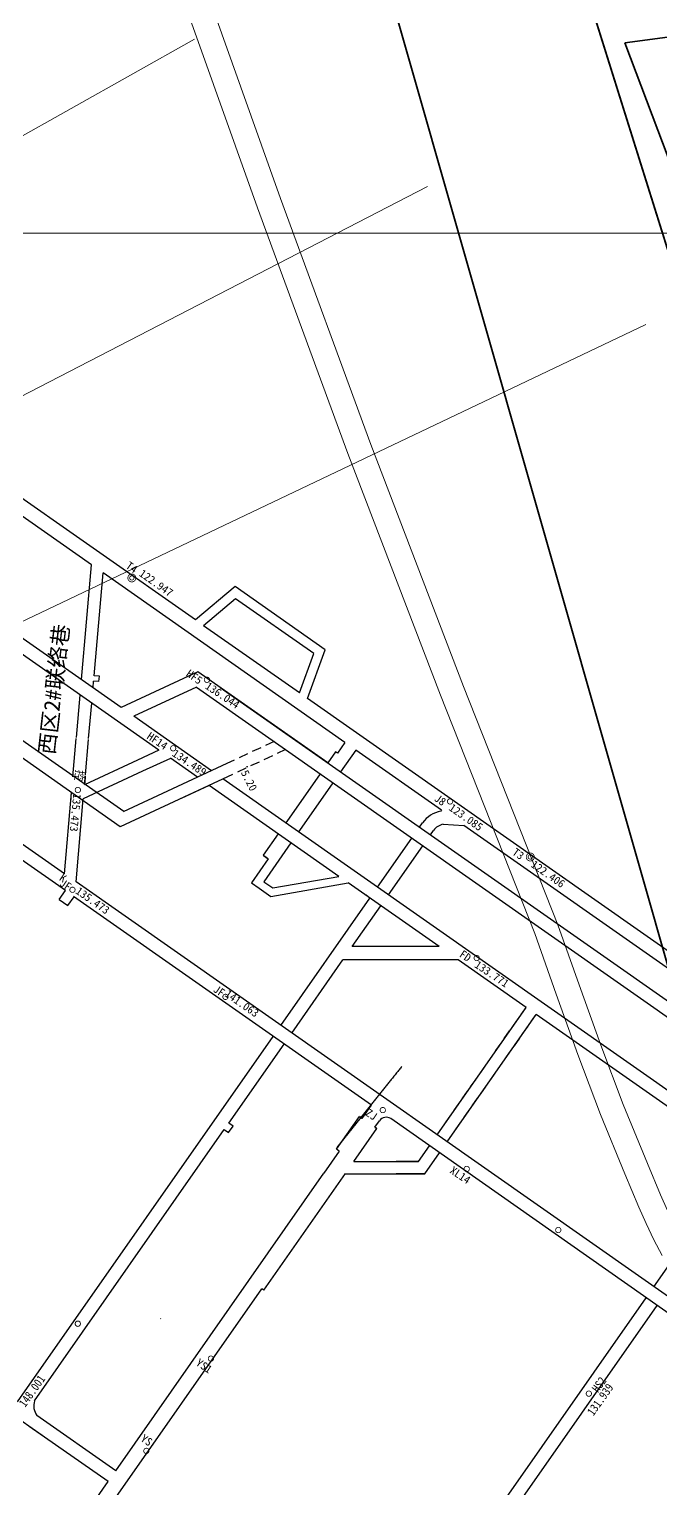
# Model space of a CAD drawing. Header units: inches. Extents: x 36473197 to 36486087, y 3899343 to 3911260.
# Drawn here: x 36482522 to 36482759, y 3904529 to 3905076 of the extents above; entities that cross this region are included whole.
import ezdxf

# ---------------------------------------------------------------- set-up
doc = ezdxf.new("R2010")
doc.units = ezdxf.units.IN
doc.header["$MEASUREMENT"] = 0
doc.linetypes.add('虚线', pattern=[0.0045, 0.00175, -0.001, 0.00175])
doc.layers.get('0').update_dxf_attribs({"lineweight": 0})
doc.layers.get('Defpoints').update_dxf_attribs({"lineweight": 0})
for name, color, linetype, lineweight in [('4煤底板等值线', 7, 'Continuous', 0), ('公路', 7, 'Continuous', 0), ('四盘区辅运巷', 7, 'Continuous', 0), ('导线点', 7, 'Continuous', 0), ('居民地', 7, 'Continuous', 0), ('巷道', 7, 'Continuous', 0), ('巷道掘进尺', 7, 'Continuous', 0), ('巷道注记', 7, 'Continuous', 0), ('经纬网', 7, 'Continuous', 0), ('西区开拓设计', 7, 'Continuous', 0)]:
    doc.layers.add(name, color=color, linetype=linetype, lineweight=lineweight)
doc.layers.add('保护煤柱', color=7, linetype='Continuous', lineweight=0, true_color=0xff0042)
doc.layers.add('巷道1', color=7, linetype='Continuous', lineweight=0, true_color=0x2d2d2d)
doc.styles.add('仿宋', font='simfang.ttf')
doc.styles.add('宋体', font='SIMSUN.TTC')
doc.styles.add('黑体', font='simhei.ttf')
doc.dimstyles.get("Standard").update_dxf_attribs({"dimtxt": 30, "dimasz": 20, "dimexe": 0.18, "dimexo": 0.0625, "dimgap": 0.09, "dimtad": 1, "dimdec": 0, "dimzin": 0, "dimdsep": 46, "dimtxsty": '仿宋', "dimcen": 0.09, "dimclrd": 150, "dimclre": 150, "dimadec": 0, "dimazin": 0, "dimtfac": 1, "dimtdec": 0, "dimtofl": 0, "dimtmove": 0, "dimatfit": 3, "dimfxl": 1, "dimtolj": 1, "dimtzin": 0, "dimlwd": 0, "dimarcsym": 0})

# ---------------------------------------------------------------- blocks, each defined once
blk = doc.blocks.new('临时经纬仪导线点_1')
at = {"color": 7, "const_width": 0.3}
blk.add_lwpolyline([(1, 0), (0.97, 0.26), (0.87, 0.5), (0.71, 0.71), (0.5, 0.87), (0.26, 0.97), (0, 1), (-0.26, 0.97), (-0.5, 0.87), (-0.71, 0.71), (-0.87, 0.5), (-0.97, 0.26), (-1, 0), (-0.97, -0.26), (-0.87, -0.5), (-0.71, -0.71), (-0.5, -0.87), (-0.26, -0.97), (0, -1), (0.26, -0.97), (0.5, -0.87), (0.71, -0.71), (0.87, -0.5), (0.97, -0.26), (1, 0)], dxfattribs=at)
blk = doc.blocks.new('永久经纬仪导线点')
at = {"color": 7, "const_width": 0.3}
for points in [[(1.5, 0), (1.45, 0.39), (1.3, 0.75), (1.06, 1.06), (0.75, 1.3), (0.39, 1.45), (0, 1.5), (-0.39, 1.45), (-0.75, 1.3), (-1.06, 1.06), (-1.3, 0.75), (-1.45, 0.39), (-1.5, 0), (-1.45, -0.39), (-1.3, -0.75), (-1.06, -1.06), (-0.75, -1.3), (-0.39, -1.45), (0, -1.5), (0.39, -1.45), (0.75, -1.3), (1.06, -1.06), (1.3, -0.75), (1.45, -0.39), (1.5, 0)], [(0.8, 0), (0.77, 0.21), (0.69, 0.4), (0.57, 0.57), (0.4, 0.69), (0.21, 0.77), (0, 0.8), (-0.21, 0.77), (-0.4, 0.69), (-0.57, 0.57), (-0.69, 0.4), (-0.77, 0.21), (-0.8, 0), (-0.77, -0.21), (-0.69, -0.4), (-0.57, -0.57), (-0.4, -0.69), (-0.21, -0.77), (0, -0.8), (0.21, -0.77), (0.4, -0.69), (0.57, -0.57), (0.69, -0.4), (0.77, -0.21), (0.8, 0)]]:
    blk.add_lwpolyline(points, dxfattribs=at)
blk = doc.blocks.new('lr_block_656')
at = {"color": 7, "const_width": 0.3}
blk.add_lwpolyline([(1, 0), (0.97, 0.26), (0.87, 0.5), (0.71, 0.71), (0.5, 0.87), (0.26, 0.97), (0, 1), (-0.26, 0.97), (-0.5, 0.87), (-0.71, 0.71), (-0.87, 0.5), (-0.97, 0.26), (-1, 0), (-0.97, -0.26), (-0.87, -0.5), (-0.71, -0.71), (-0.5, -0.87), (-0.26, -0.97), (0, -1), (0.26, -0.97), (0.5, -0.87), (0.71, -0.71), (0.87, -0.5), (0.97, -0.26), (1, 0)], dxfattribs=at)
blk = doc.blocks.new('lr_block_650')
at = {"color": 7, "const_width": 0.3}
blk.add_lwpolyline([(1, 0), (0.97, 0.26), (0.87, 0.5), (0.71, 0.71), (0.5, 0.87), (0.26, 0.97), (0, 1), (-0.26, 0.97), (-0.5, 0.87), (-0.71, 0.71), (-0.87, 0.5), (-0.97, 0.26), (-1, 0), (-0.97, -0.26), (-0.87, -0.5), (-0.71, -0.71), (-0.5, -0.87), (-0.26, -0.97), (0, -1), (0.26, -0.97), (0.5, -0.87), (0.71, -0.71), (0.87, -0.5), (0.97, -0.26), (1, 0)], dxfattribs=at)
blk = doc.blocks.new('lr_block_649')
at = {"color": 7, "const_width": 0.3}
blk.add_lwpolyline([(1, 0), (0.97, 0.26), (0.87, 0.5), (0.71, 0.71), (0.5, 0.87), (0.26, 0.97), (0, 1), (-0.26, 0.97), (-0.5, 0.87), (-0.71, 0.71), (-0.87, 0.5), (-0.97, 0.26), (-1, 0), (-0.97, -0.26), (-0.87, -0.5), (-0.71, -0.71), (-0.5, -0.87), (-0.26, -0.97), (0, -1), (0.26, -0.97), (0.5, -0.87), (0.71, -0.71), (0.87, -0.5), (0.97, -0.26), (1, 0)], dxfattribs=at)
blk = doc.blocks.new('lr_block_655')
at = {"color": 7, "const_width": 0.3}
blk.add_lwpolyline([(1, 0), (0.97, 0.26), (0.87, 0.5), (0.71, 0.71), (0.5, 0.87), (0.26, 0.97), (0, 1), (-0.26, 0.97), (-0.5, 0.87), (-0.71, 0.71), (-0.87, 0.5), (-0.97, 0.26), (-1, 0), (-0.97, -0.26), (-0.87, -0.5), (-0.71, -0.71), (-0.5, -0.87), (-0.26, -0.97), (0, -1), (0.26, -0.97), (0.5, -0.87), (0.71, -0.71), (0.87, -0.5), (0.97, -0.26), (1, 0)], dxfattribs=at)
blk = doc.blocks.new('临时经纬仪导线点')
at = {"color": 0, "const_width": 0.3}
blk.add_lwpolyline([(1, 0), (0.97, 0.26), (0.87, 0.5), (0.71, 0.71), (0.5, 0.87), (0.26, 0.97), (0, 1), (-0.26, 0.97), (-0.5, 0.87), (-0.71, 0.71), (-0.87, 0.5), (-0.97, 0.26), (-1, 0), (-0.97, -0.26), (-0.87, -0.5), (-0.71, -0.71), (-0.5, -0.87), (-0.26, -0.97), (0, -1), (0.26, -0.97), (0.5, -0.87), (0.71, -0.71), (0.87, -0.5), (0.97, -0.26), (1, 0)], dxfattribs=at)
blk = doc.blocks.new('lr_block_121')
at = {"color": 30, "true_color": 0xff8000, "const_width": 0.6}
blk.add_lwpolyline([(1.97, 0), (1.88, 0.06), (1.56, 0.29), (1.23, 0.52), (0.9, 0.75), (0.57, 0.98), (0.25, 1.2), (0, 1.38)], dxfattribs=at)
blk = doc.blocks.new('lr_block_134')
at = {"color": 30, "true_color": 0xff8000, "const_width": 0.6}
blk.add_lwpolyline([(0, 0.75), (0.16, 0.63), (0.49, 0.4), (0.82, 0.17), (1.06, 0)], dxfattribs=at)
blk = doc.blocks.new('lr_block_135')
at = {"color": 30, "true_color": 0xff8000, "const_width": 0.6}
blk.add_lwpolyline([(0, 0.52), (0.16, 0.4), (0.49, 0.17), (0.74, 0)], dxfattribs=at)
blk = doc.blocks.new('lr_block_137')
at = {"color": 30, "true_color": 0xff8000, "const_width": 0.6}
blk.add_lwpolyline([(0.31, 3.49), (0.27, 3.09), (0.24, 2.69), (0.2, 2.29), (0.17, 1.89), (0.13, 1.49), (0.1, 1.1), (0.06, 0.7), (0.03, 0.3), (0, 0)], dxfattribs=at)
blk = doc.blocks.new('*D204')
at = {"layer": 'Defpoints', "color": 0, "transparency": 16777216}
for p in [(36476925.52, 3911082.36), (36486060.15, 3904950.04), (36485936.09, 3904772.87)]:
    blk.add_point(p, dxfattribs=at)
at = {"layer": '四盘区辅运巷', "color": 150, "lineweight": -2, "transparency": 16777216}
for p, q in [((36476925.55, 3911082.41), (36477049.68, 3911259.68)), ((36485936.12, 3904772.92), (36486060.25, 3904950.19))]:
    blk.add_line(p, q, dxfattribs=at)
at = {"layer": '四盘区辅运巷', "color": 150, "lineweight": 0, "transparency": 16777216}
blk.add_line((36477065.96, 3911248.06), (36486043.76, 3904961.51), dxfattribs=at)
at = {"layer": '四盘区辅运巷', "color": 150, "transparency": 16777216}
for points in [[(36477067.87, 3911250.79), (36477064.05, 3911245.33), (36477049.58, 3911259.53)], [(36486045.68, 3904964.24), (36486041.85, 3904958.78), (36486060.15, 3904950.04)]]:
    blk.add_solid(points, dxfattribs=at)
at = {"layer": '四盘区辅运巷', "color": 0, "transparency": 16777216, "insert": (36481563.62, 3908117.29), "char_height": 30, "attachment_point": 5, "rotation": 324.9991, "style": '仿宋'}
blk.add_mtext('\\A1;1100', dxfattribs=at)
blk = doc.blocks.new('*D205')
at = {"layer": 'Defpoints', "color": 0, "transparency": 16777216}
for p in [(36485936.09, 3904772.87), (36482207.75, 3899448.44), (36482358.83, 3899342.66)]:
    blk.add_point(p, dxfattribs=at)
at = {"layer": '四盘区辅运巷', "color": 150, "lineweight": -2, "transparency": 16777216}
for p, q in [((36485936.14, 3904772.84), (36486087.31, 3904666.98)), ((36482207.81, 3899448.41), (36482358.98, 3899342.55))]:
    blk.add_line(p, q, dxfattribs=at)
at = {"layer": '四盘区辅运巷', "color": 150, "lineweight": 0, "transparency": 16777216}
blk.add_line((36486075.69, 3904650.7), (36482370.3, 3899359.04), dxfattribs=at)
at = {"layer": '四盘区辅运巷', "color": 150, "transparency": 16777216}
for points in [[(36486072.96, 3904652.61), (36486078.42, 3904648.79), (36486087.16, 3904667.08)], [(36482367.57, 3899360.95), (36482373.03, 3899357.13), (36482358.83, 3899342.66)]]:
    blk.add_solid(points, dxfattribs=at)
at = {"layer": '四盘区辅运巷', "color": 0, "transparency": 16777216, "insert": (36484210.49, 3902013.62), "char_height": 30, "attachment_point": 5, "rotation": 54.9991, "style": '仿宋'}
blk.add_mtext('\\A1;650', dxfattribs=at)

msp = doc.modelspace()

# ---------------------------------------------------------------- linework, layer by layer
at = {"layer": '4煤底板等值线', "color": 7, "linetype": 'Continuous', "lineweight": 0, "flags": 128}
for points in [[(36482584.29, 3905072.71), (36482306.56, 3904916.82)], [(36482671.7, 3905017.47), (36482387.98, 3904871.06)], [(36482753.57, 3904965.73), (36482486.93, 3904838.97)]]:
    msp.add_lwpolyline(points, dxfattribs=at)
at = {"layer": '保护煤柱', "color": 1, "linetype": 'Continuous', "lineweight": 30, "true_color": 0xff0000}
msp.add_line((36482571.44, 3904593.14, -0.2), (36482571.6, 3904593.03, -0.2), dxfattribs=at)
msp.add_line((36482571.44, 3904593.14, -0.2), (36482571.6, 3904593.03, -0.2), dxfattribs=at)
at = {"layer": '保护煤柱', "color": 1, "linetype": 'Continuous', "lineweight": 30, "true_color": 0xff0000, "flags": 128}
msp.add_lwpolyline([(36482662.07, 3904687.66), (36482661.82, 3904687.35), (36482661.57, 3904687.04), (36482661.32, 3904686.73), (36482661.07, 3904686.41), (36482660.82, 3904686.1), (36482660.57, 3904685.79), (36482660.32, 3904685.48), (36482660.07, 3904685.17), (36482659.82, 3904684.85), (36482659.57, 3904684.54), (36482659.32, 3904684.23), (36482659.07, 3904683.92), (36482658.82, 3904683.61), (36482658.57, 3904683.29), (36482658.32, 3904682.98), (36482658.06, 3904682.67), (36482657.81, 3904682.36), (36482657.56, 3904682.05), (36482657.31, 3904681.73), (36482657.06, 3904681.42), (36482656.81, 3904681.11), (36482656.56, 3904680.8), (36482656.31, 3904680.49), (36482656.06, 3904680.17), (36482655.81, 3904679.86), (36482655.56, 3904679.55), (36482655.31, 3904679.24), (36482655.06, 3904678.93), (36482654.81, 3904678.61), (36482654.56, 3904678.3), (36482654.31, 3904677.99), (36482654.06, 3904677.68), (36482653.81, 3904677.36), (36482653.56, 3904677.05), (36482653.31, 3904676.74), (36482653.06, 3904676.43), (36482652.81, 3904676.12), (36482652.56, 3904675.8), (36482652.31, 3904675.49), (36482652.06, 3904675.18), (36482651.81, 3904674.87), (36482651.56, 3904674.56), (36482651.31, 3904674.24), (36482651.06, 3904673.93), (36482650.81, 3904673.62), (36482650.56, 3904673.31), (36482650.31, 3904673), (36482650.06, 3904672.68), (36482649.81, 3904672.37), (36482649.56, 3904672.06), (36482649.31, 3904671.75), (36482649.06, 3904671.44), (36482648.81, 3904671.12), (36482648.56, 3904670.81), (36482648.31, 3904670.5), (36482648.06, 3904670.19), (36482647.81, 3904669.88), (36482647.56, 3904669.56), (36482647.31, 3904669.25), (36482647.06, 3904668.94), (36482646.8, 3904668.63), (36482646.55, 3904668.31), (36482646.3, 3904668), (36482646.05, 3904667.69), (36482645.8, 3904667.38), (36482645.55, 3904667.07), (36482645.3, 3904666.75), (36482645.05, 3904666.44), (36482644.8, 3904666.13), (36482644.55, 3904665.82), (36482644.3, 3904665.51), (36482644.05, 3904665.19), (36482643.8, 3904664.88), (36482643.55, 3904664.57), (36482643.3, 3904664.26), (36482643.05, 3904663.95), (36482642.8, 3904663.63), (36482642.55, 3904663.32), (36482642.3, 3904663.01), (36482642.05, 3904662.7), (36482641.8, 3904662.39), (36482641.55, 3904662.07), (36482641.3, 3904661.76), (36482641.05, 3904661.45), (36482640.8, 3904661.14), (36482640.55, 3904660.83), (36482640.3, 3904660.51), (36482640.05, 3904660.2), (36482639.8, 3904659.89), (36482639.55, 3904659.58), (36482639.3, 3904659.26), (36482639.05, 3904658.95), (36482638.8, 3904658.64), (36482638.55, 3904658.33), (36482638.3, 3904658.02), (36482638.05, 3904657.7), (36482637.8, 3904657.39), (36482637.67, 3904657.24)], dxfattribs=at)
at = {"layer": '公路', "linetype": 'Continuous', "lineweight": 9, "flags": 128}
for points in [[(36482574.86, 3905102.12), (36482607.91, 3905009.5), (36482641.73, 3904917.44), (36482676.5, 3904826.82), (36482711.88, 3904737.44), (36482719.96, 3904714.77), (36482728.07, 3904692.08), (36482736.59, 3904669.65), (36482745.7, 3904647.42), (36482750.91, 3904634.91), (36482753.67, 3904628.72), (36482756.59, 3904622.67), (36482759.71, 3904616.78)], [(36482583.47, 3905105.7), (36482616.54, 3905012.96), (36482650.38, 3904920.78), (36482685.17, 3904830.09), (36482720.58, 3904740.7), (36482728.59, 3904718.17), (36482736.63, 3904695.61), (36482745.1, 3904673.34), (36482754.18, 3904651.28), (36482759.08, 3904639.47), (36482761.68, 3904633.63)]]:
    msp.add_lwpolyline(points, dxfattribs=at)
at = {"layer": '导线点', "linetype": 'Continuous'}
msp.add_circle((36482540.47, 3904591.19, -0.2), 1, dxfattribs=at)
at = {"layer": '居民地', "color": 254, "linetype": 'Continuous', "lineweight": 35, "true_color": 0xd7d7d7, "flags": 128}
for points in [[(36482631.03, 3905182.82), (36482699.2, 3905193.39), (36482747.71, 3905038.72), (36482884.03, 3904604.11), (36482799.38, 3904593.97), (36482799.38, 3904593.97), (36482631.22, 3905182.36), (36482631.03, 3905182.82), (36482699.2, 3905193.39), (36482884.03, 3904604.11), (36482884.03, 3904604.11), (36482799.38, 3904593.97)], [(36482745.75, 3905071.41), (36482761.65, 3905073.47), (36482891.93, 3904894.44), (36482958.56, 3904722.43), (36482889.04, 3904622.23), (36482821.4, 3904871.27), (36482745.75, 3905071.41)]]:
    msp.add_lwpolyline(points, dxfattribs=at)
at = {"layer": '巷道', "color": 30, "linetype": 'Continuous', "lineweight": 30, "true_color": 0xff8000}
msp.add_line((36482633.31, 3904843.8, -0.2), (36482599.48, 3904867.49, -0.2), dxfattribs=at)
at = {"layer": '巷道1', "color": 30, "linetype": 'Continuous', "lineweight": 30, "true_color": 0xff8000}
for p, q in [((36482584.6, 3904855, -0.2), (36482284.68, 3905065, -0.2)), ((36482556.71, 3904822.19, -0.2), (36482321.49, 3904986.89, -0.2)), ((36482545.6, 3904875.71, -0.2), (36482485.87, 3904917.54, -0.2)), ((36482541.84, 3904832.66, -0.2), (36482545.6, 3904875.71, -0.2)), ((36482546.58, 3904834.06, -0.2), (36482549.95, 3904872.67, -0.2)), ((36482640.71, 3904809.12, -0.2), (36482549.95, 3904872.67, -0.2)), ((36482570.86, 3904806.18, -0.2), (36482485.59, 3904865.88, -0.2)), ((36482599.48, 3904867.49, -0.2), (36482584.6, 3904855, -0.2)), ((36482633.31, 3904843.8, -0.2), (36482599.48, 3904867.49, -0.2)), ((36482557.72, 3904783.15), (36482446.36, 3904861.12)), ((36482599.68, 3904862.96, -0.2), (36482587.65, 3904852.86, -0.2)), ((36482628.98, 3904842.44, -0.2), (36482599.68, 3904862.96, -0.2)), ((36482623.61, 3904827.68, -0.2), (36482587.65, 3904852.86, -0.2)), ((36482626.66, 3904825.55, -0.2), (36482633.31, 3904843.8, -0.2)), ((36482623.61, 3904827.68, -0.2), (36482628.98, 3904842.44, -0.2)), ((36482548.57, 3904833.89, -0.2), (36482546.58, 3904834.06, -0.2)), ((36482548.39, 3904831.9, -0.2), (36482548.57, 3904833.89, -0.2)), ((36482585.46, 3904835.6, -0.2), (36482556.71, 3904822.19, -0.2)), ((36482634.24, 3904801.44, -0.2), (36482585.46, 3904835.6, -0.2)), ((36482546.19, 3904829.62, -0.2), (36482546.4, 3904832.07, -0.2)), ((36482548.39, 3904831.9, -0.2), (36482546.4, 3904832.07, -0.2)), ((36482584.95, 3904829.85, -0.2), (36482561.44, 3904818.88, -0.2)), ((36482584.95, 3904829.85, -0.2), (36483210.7, 3904391.7, -0.2)), ((36482593.86, 3904829.71, -0.2), (36483214.39, 3904395.22, -0.2)), ((36482539.94, 3904811, -0.2), (36482541.33, 3904826.86, -0.2)), ((36482544.52, 3904810.6, -0.2), (36482545.68, 3904823.81, -0.2)), ((36482791.55, 3904710.09, -0.2), (36482626.66, 3904825.55, -0.2)), ((36482556.42, 3904777.47), (36482499.03, 3904817.66)), ((36482573.73, 3904810.28, -0.2), (36482561.44, 3904818.88, -0.2)), ((36482538.65, 3904796.25, -0.2), (36482539.91, 3904810.6, -0.2)), ((36482543.33, 3904797, -0.2), (36482544.49, 3904810.2, -0.2)), ((36482570.85, 3904806.18, -0.2), (36482562.81, 3904802.43, -0.2)), ((36482590.58, 3904798.47, -0.2), (36482573.73, 3904810.28, -0.2)), ((36482637.11, 3904805.54, -0.2), (36482634.24, 3904801.44, -0.2)), ((36482637.84, 3904805.02, -0.2), (36482637.1, 3904805.54, -0.2)), ((36482640.71, 3904809.12, -0.2), (36482637.84, 3904805.02, -0.2)), ((36482644.81, 3904806.25, -0.2), (36482639.07, 3904798.06, -0.2)), ((36482676.93, 3904783.75, -0.2), (36482644.81, 3904806.25, -0.2)), ((36482562.81, 3904802.43, -0.2), (36482543, 3904793.19, -0.2)), ((36482596.4, 3904801.18, -0.2), (36482557.5, 3904783.04, -0.2)), ((36482575.2, 3904803.13, -0.2), (36482564.75, 3904798.26, -0.2)), ((36482585.35, 3904796.03, -0.2), (36482575.21, 3904803.14, -0.2)), ((36482564.75, 3904798.26, -0.2), (36482542.54, 3904787.9, -0.2)), ((36482598.48, 3904797.08, -0.2), (36482556.42, 3904777.47, -0.2)), ((36482771.07, 3904672.07, -0.2), (36482594.93, 3904795.42, -0.2)), ((36482631.37, 3904797.35, -0.2), (36482618.87, 3904779.49, -0.2)), ((36482535.46, 3904759.78, -0.2), (36482538.13, 3904790.28, -0.2)), ((36482537.81, 3904786.69, -0.2), (36482538.15, 3904790.49, -0.2)), ((36482589.7, 3904792.98, -0.2), (36482579.25, 3904788.11, -0.2)), ((36482638.39, 3904758.89, -0.2), (36482589.71, 3904792.98, -0.2)), ((36482636.2, 3904793.96, -0.2), (36482623.7, 3904776.1, -0.2)), ((36482539.82, 3904756.8, -0.2), (36482542.54, 3904787.9, -0.2)), ((36482676.93, 3904783.75, -0.2), (36482676.65, 3904783.35, -0.2)), ((36482618.87, 3904779.49, -0.2), (36482618.5, 3904778.96, -0.2)), ((36482668.68, 3904777.33, -0.2), (36482669.83, 3904778.96, -0.2)), ((36482677.56, 3904778.43, -0.2), (36482685.26, 3904777.94, -0.2)), ((36482615.61, 3904774.84, -0.2), (36482609.97, 3904766.79, -0.2)), ((36482623.7, 3904776.1, -0.2), (36482623.33, 3904775.58, -0.2)), ((36482652.92, 3904754.82, -0.2), (36482665.81, 3904773.23, -0.2)), ((36482672.78, 3904774.46, -0.2), (36482673.92, 3904776.1, -0.2)), ((36482814.33, 3904687.55, -0.2), (36482685.24, 3904777.94, -0.2)), ((36482620.45, 3904771.46, -0.2), (36482610.25, 3904756.89, -0.2)), ((36482657.03, 3904751.97, -0.2), (36482669.91, 3904770.36, -0.2)), ((36482611.94, 3904765.41, -0.2), (36482605.66, 3904756.44, -0.2)), ((36482605.66, 3904756.44, -0.2), (36482608.53, 3904754.44, -0.2)), ((36482610.25, 3904756.89, -0.2), (36482613.63, 3904754.53, -0.2)), ((36482612.92, 3904751.36, -0.2), (36482641.87, 3904756.46, -0.2)), ((36482613.63, 3904754.53, -0.2), (36482638.39, 3904758.89, -0.2)), ((36482676.02, 3904732.54, -0.2), (36482641.87, 3904756.46, -0.2)), ((36482533.52, 3904750.25, -0.2), (36482535.81, 3904753.53, -0.2)), ((36482536.79, 3904747.95, -0.2), (36482539.09, 3904751.23, -0.2)), ((36482608.53, 3904754.44, -0.2), (36482612.92, 3904751.36, -0.2)), ((36482616.61, 3904702.96, -0.2), (36482650.08, 3904750.76, -0.2)), ((36482650.08, 3904750.76, -0.2), (36482648.61, 3904751.79, -0.2)), ((36482533.52, 3904750.25, -0.2), (36482536.79, 3904747.95, -0.2)), ((36482643.43, 3904732.54, -0.2), (36482654.15, 3904747.86, -0.2)), ((36482656.54, 3904732.54, -0.2), (36482643.43, 3904732.54, -0.2)), ((36482676.02, 3904732.54, -0.2), (36482656.54, 3904732.54, -0.2)), ((36482620.71, 3904700.09, -0.2), (36482639.93, 3904727.54, -0.2)), ((36482656.46, 3904727.54, -0.2), (36482639.93, 3904727.54, -0.2)), ((36482683.24, 3904727.54, -0.2), (36482656.54, 3904727.54, -0.2)), ((36482708.64, 3904709.71, -0.2), (36482683.17, 3904727.54, -0.2)), ((36482675.23, 3904662.01, -0.2), (36482708.64, 3904709.71)), ((36482679, 3904659.37, -0.2), (36482712.41, 3904707.07)), ((36482789.97, 3904652.76, -0.2), (36482712.41, 3904707.07, -0.2)), ((36482517.81, 3904561.86, -0.2), (36482613.76, 3904698.89, -0.2)), ((36482597.13, 3904666.42, -0.2), (36482617.85, 3904696.02, -0.2)), ((36482637.51, 3904656.62, -0.2), (36482646.11, 3904668.91, -0.2)), ((36482647.18, 3904668.16, -0.2), (36482650.62, 3904673.08, -0.2)), ((36482524.22, 3904562.29, -0.2), (36482595.41, 3904663.96, -0.2)), ((36482595.41, 3904663.96, -0.2), (36482597.05, 3904662.82, -0.2)), ((36482597.05, 3904662.82, -0.2), (36482598.77, 3904665.28, -0.2)), ((36482598.77, 3904665.28, -0.2), (36482597.13, 3904666.42, -0.2)), ((36482644.07, 3904652.03, -0.2), (36482652.67, 3904664.32, -0.2)), ((36482651.93, 3904664.83, -0.2), (36482653.65, 3904667.29, -0.2)), ((36482668.24, 3904652.02), (36482672.37, 3904657.91)), ((36482638.58, 3904655.87, -0.2), (36482632.78, 3904647.6, -0.2)), ((36482638.58, 3904655.87, -0.2), (36482637.51, 3904656.62, -0.2)), ((36482670.64, 3904647.42), (36482676.13, 3904655.27)), ((36482756.53, 3904605, -0.2), (36482789.97, 3904652.75, -0.2)), ((36482554.69, 3904536.07, -0.2), (36482632.78, 3904647.6, -0.2)), ((36482610.22, 3904603.7, -0.2), (36482640.84, 3904647.43, -0.2)), ((36482640.86, 3904647.42), (36482670.64, 3904647.42)), ((36482644.08, 3904652.02), (36482668.24, 3904652.02)), ((36482668.24, 3904652.02), (36482659.94, 3904652.02)), ((36482670.64, 3904647.42), (36482659.94, 3904647.42)), ((36482451.69, 3904378.86, -0.2), (36482609.48, 3904604.22, -0.2)), ((36482610.22, 3904603.7, -0.2), (36482609.48, 3904604.22, -0.2)), ((36482606.26, 3904381.68, -0.2), (36482757.77, 3904598.05, -0.2)), ((36482621.14, 3904411.64, -0.2), (36482753.67, 3904600.92, -0.2)), ((36482527.07, 3904549.3, -0.2), (36482514.92, 3904557.72, -0.2)), ((36482554.69, 3904536.07, -0.2), (36482525.13, 3904556.77, -0.2)), ((36482551.82, 3904531.98, -0.2), (36482522.26, 3904552.67, -0.2)), ((36482446.94, 3904382.18, -0.2), (36482551.82, 3904531.98, -0.2))]:
    msp.add_line(p, q, dxfattribs=at)
at = {"layer": '巷道1', "color": 30, "linetype": '虚线', "lineweight": 30, "ltscale": 2000, "true_color": 0xff8000}
for p, q in [((36482675.23, 3904662.01), (36482708.64, 3904709.71)), ((36482679, 3904659.37), (36482712.41, 3904707.07))]:
    msp.add_line(p, q, dxfattribs=at)
at = {"layer": '巷道1', "color": 30, "linetype": 'Continuous', "lineweight": 30, "true_color": 0xff8000, "flags": 128}
for points in [[(36482535.51, 3904759.84), (36482433.75, 3904831.09)], [(36482535.81, 3904753.53), (36482519.17, 3904765.18)], [(36482790.09, 3904581.58), (36482539.86, 3904756.8)], [(36482650.61, 3904673.14), (36482538.92, 3904751.35)], [(36482772.84, 3904587.56), (36482657.86, 3904668.07)]]:
    msp.add_lwpolyline(points, dxfattribs=at)
at = {"layer": '巷道1', "color": 30, "linetype": 'Continuous', "lineweight": 30, "true_color": 0xff8000}
for centre, radius, start, end in [((36482678.63, 3904772.83), 10.7, 100.6921, 145.1618), ((36482678.62, 3904772.83), 5.7, 100.7538, 145.1897), ((36482656.19, 3904665.47), 3.09, 57.2453, 144.3674), ((36482529.93, 3904560.36), 5.99, 161.3298, 217.1719)]:
    msp.add_arc(centre, radius, start, end, dxfattribs=at)
at = {"layer": '巷道掘进尺', "color": 3, "true_color": 0x00ff00, "const_width": 0.3}
msp.add_lwpolyline([(36482604.14, 3904800, -1), (36482603.8, 3904800, -1), (36482604.14, 3904800)], format="xyb", dxfattribs=at)
at = {"layer": '经纬网', "color": 7, "linetype": 'Continuous', "lineweight": 9}
msp.add_line((36485245.61, 3905000), (36476147.6, 3905000), dxfattribs=at)
at = {"layer": '西区开拓设计', "color": 30, "linetype": '虚线', "lineweight": 30, "ltscale": 2000, "true_color": 0xff8000}
for p, q in [((36482614.1, 3904809.44, -0.2), (36482596.4, 3904801.18, -0.2)), ((36482618.45, 3904806.39, -0.2), (36482598.48, 3904797.08, -0.2))]:
    msp.add_line(p, q, dxfattribs=at)

# ---------------------------------------------------------------- block references
at = {"layer": '导线点'}
for name, p in [('永久经纬仪导线点', (36482560.74, 3904870.75, -0.2)), ('临时经纬仪导线点_1', (36482588.93, 3904832.57, -0.2)), ('临时经纬仪导线点_1', (36482576.26, 3904806.89, -0.2)), ('临时经纬仪导线点_1', (36482680.13, 3904786.96, -0.2)), ('永久经纬仪导线点', (36482710.22, 3904766.14, -0.2)), ('临时经纬仪导线点_1', (36482538.47, 3904753.86, -0.2)), ('临时经纬仪导线点_1', (36482690.13, 3904728.27, -0.2)), ('临时经纬仪导线点_1', (36482595.86, 3904713.72, -0.2)), ('lr_block_655', (36482654.89, 3904671.26, -0.2)), ('临时经纬仪导线点_1', (36482654.89, 3904671.26, -0.2)), ('lr_block_649', (36482686.38, 3904649.2, -0.2)), ('lr_block_649', (36482720.72, 3904626.3, -0.2)), ('临时经纬仪导线点_1', (36482540.47, 3904591.19, -0.2)), ('lr_block_656', (36482590.41, 3904578.09, -0.2)), ('临时经纬仪导线点_1', (36482732.19, 3904564.97, -0.2)), ('lr_block_650', (36482566.2, 3904543.51, -0.2))]:
    msp.add_blockref(name, p, dxfattribs=at)
at = {"layer": '导线点', "color": 7, "rotation": 9.686697337865286e-10}
msp.add_blockref('临时经纬仪导线点', (36482540.49, 3904791.26), dxfattribs=at)
at = {"layer": '巷道1', "color": 30, "lineweight": 30, "true_color": 0xff8000}
for name, p in [('lr_block_137', (36482543, 3904793.19, -0.2)), ('lr_block_121', (36482609.97, 3904765.41, -0.2)), ('lr_block_134', (36482646.11, 3904668.16, -0.2)), ('lr_block_135', (36482651.93, 3904664.32, -0.2))]:
    msp.add_blockref(name, p, dxfattribs=at)

# ---------------------------------------------------------------- texts
at = {"layer": '导线点'}
for s, rotation, style, p in [('T4', 324.8261, '黑体', (36482558.2, 3904874.68, -0.2)), ('122.947', 324.8261, '黑体', (36482563.19, 3904871.77, -0.2)), ('HF5', 324.8261, '黑体', (36482580.85, 3904834.19, -0.2)), ('136.044', 326.2482, '黑体', (36482587.99, 3904829.49, -0.2)), ('HF14', 326.2482, '黑体', (36482566.09, 3904810.66, -0.2)), ('134.489', 326.2482, '黑体', (36482575.58, 3904804.24, -0.2)), ('控', 262.6958, '黑体', (36482539.78, 3904798.97)), ('135.473', 264.4928, '黑体', (36482538.8, 3904790.03)), ('J8', 324.8261, '黑体', (36482673.9, 3904787.5, -0.2)), ('123.085', 324.8261, '黑体', (36482679.4, 3904783.94, -0.2)), ('T3', 324.8261, '黑体', (36482703.2, 3904767.27, -0.2)), ('122.406', 324.8261, '黑体', (36482710.2, 3904762.65, -0.2)), ('K', 326.2482, '黑体', (36482533.24, 3904757.59, -0.2)), ('JF', 326.2482, '黑体', (36482533.34, 3904755.65, -0.2)), ('135.473', 324.8261, '黑体', (36482539.36, 3904752.72, -0.2)), ('FD', 326.2482, '黑体', (36482683.35, 3904728.96, -0.2)), ('133.771', 326.2482, '黑体', (36482689.04, 3904725.01, -0.2)), ('JF', 326.2482, '黑体', (36482590.94, 3904715.88, -0.2)), ('141.063', 324.8261, '黑体', (36482595.36, 3904714.14, -0.2)), ('ZJ', 326.2482, '黑体', (36482648.09, 3904669.49, -0.2)), ('ZJ', 326.2482, '黑体', (36482648.09, 3904669.49, -0.2)), ('XL14', 326.2482, '黑体', (36482679.73, 3904647.9, -0.2)), ('YS1', 325.915, '宋体', (36482584.49, 3904575.82, -0.2)), ('YS', 325.915, '宋体', (36482563.75, 3904547.42, -0.2))]:
    msp.add_text(s, height=3, rotation=rotation, dxfattribs=dict(at, style=style)).set_placement(p)
at = {"layer": '导线点', "style": '黑体', "width": 0.875}
for s, p in [('148.001', (36482520.72, 3904559.61, -0.2)), ('HS2', (36482735.66, 3904565.13, -0.2)), ('131.939', (36482733.89, 3904556.41, -0.2))]:
    msp.add_text(s, height=3.2, rotation=54.5392, dxfattribs=at).set_placement(p)
at = {"layer": '巷道掘进尺', "style": '宋体'}
msp.add_text('5.20', height=3, rotation=297.0687, dxfattribs=at).set_placement((36482601.55, 3904797.78))
at = {"layer": '巷道注记', "style": '仿宋'}
msp.add_text('西区2#联络巷', height=6, rotation=83.3345, dxfattribs=at).set_placement((36482531.65, 3904804.23, -0.2))

# ---------------------------------------------------------------- dimensions: what is measured, and where the dimension line sits
at = {"layer": '四盘区辅运巷'}
dim = msp.add_aligned_dim(p1=(36476925.52, 3911082.36), p2=(36485936.09, 3904772.87), distance=216.29, text='1100', dimstyle='Standard', dxfattribs=at)
dim.commit()
dim.dimension.update_dxf_attribs({"geometry": '*D204', "text_midpoint": (36481563.62, 3908117.29)})
dim = msp.add_linear_dim(base=(36482358.83, 3899342.66), p1=(36485936.09, 3904772.87), p2=(36482207.75, 3899448.44), angle=54.9991, text='650', dimstyle='Standard', dxfattribs=at)
dim.commit()
dim.dimension.update_dxf_attribs({"geometry": '*D205', "text_midpoint": (36484222.99, 3902004.87), "dimtype": 160})

doc.saveas('drawing.dxf')
